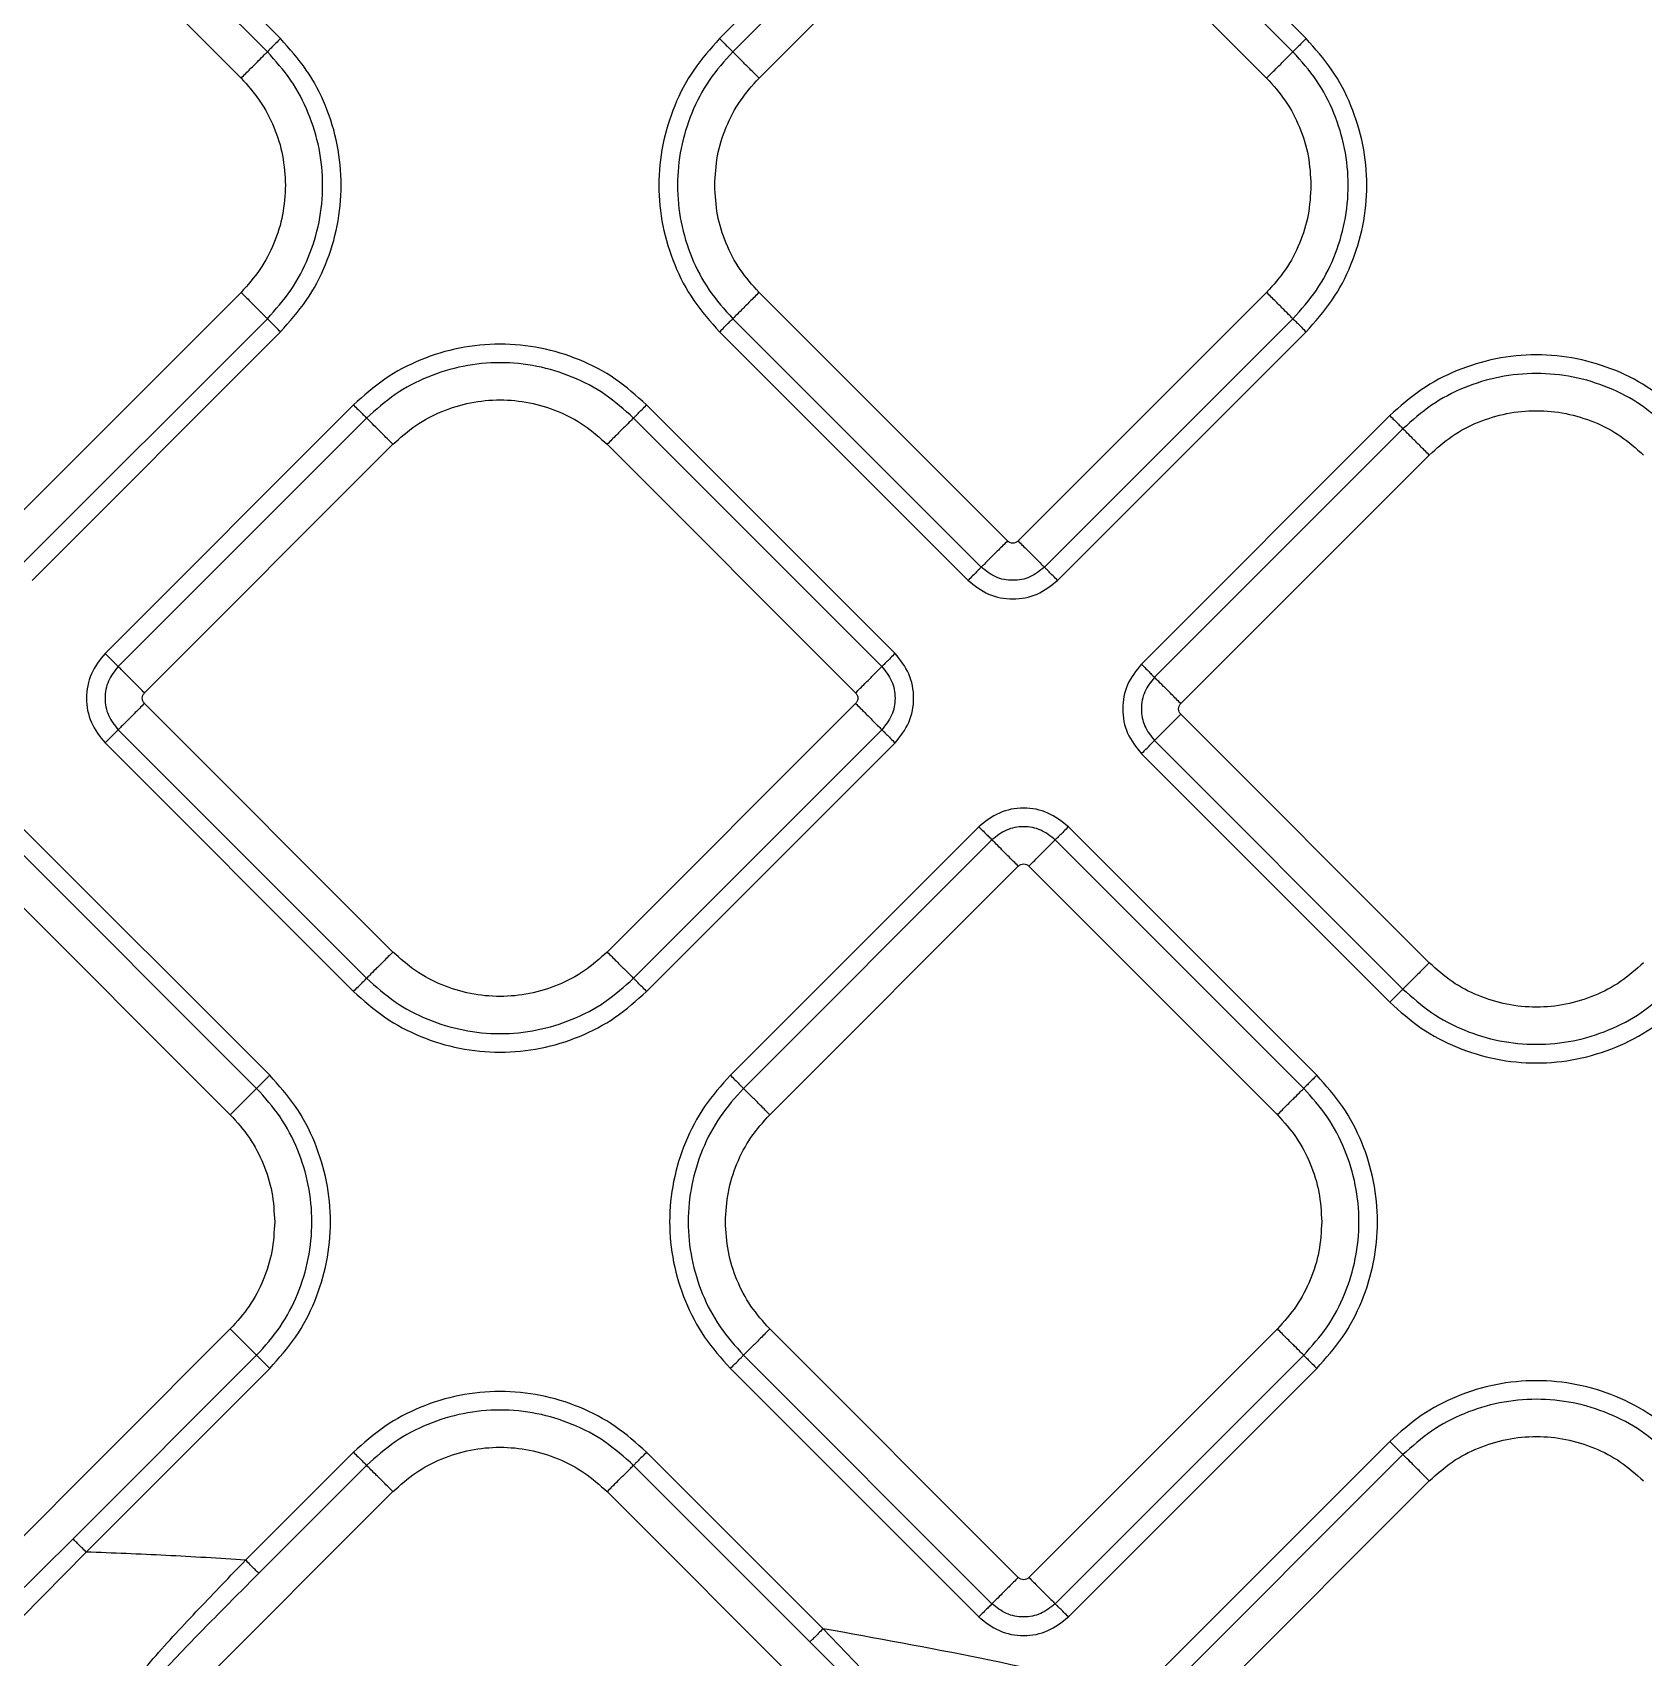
# Model space of a CAD drawing. Extents: x 939 to 1039, y 781 to 934.
# Drawn here: x 992.175 to 996.447, y 838.747 to 843.055 of the extents above; entities that cross this region are included whole.
import ezdxf

# ---------------------------------------------------------------- set-up
doc = ezdxf.new("R2010")
doc.units = 0
doc.header["$MEASUREMENT"] = 0
doc.layers.add('1', color=4, linetype='Continuous')

# ---------------------------------------------------------------- blocks, each defined once
blk = doc.blocks.new('Envoy')
at = {"layer": '1', "color": 3, "linetype": 'Continuous', "lineweight": 25}
for p, q in [((54.179, 43.8641), (53.5202, 44.5229)), ((56.0022, 44.5229), (55.3434, 43.8641)), ((56.8985, 43.8641), (56.2397, 44.5229)), ((54.1441, 43.8293), (53.4853, 44.4881)), ((56.037, 44.4881), (55.3782, 43.8292)), ((56.8636, 43.8292), (56.2048, 44.4881)), ((53.4156, 44.4184), (54.0744, 43.7595)), ((55.4479, 43.7595), (56.1068, 44.4183)), ((56.135, 44.4183), (56.7939, 43.7595)), ((54.0744, 43.1914), (53.4156, 42.5326)), ((56.1068, 42.5325), (55.4479, 43.1914)), ((56.7939, 43.1914), (56.135, 42.5325)), ((53.4853, 42.4628), (54.1441, 43.1217)), ((53.5202, 42.428), (54.179, 43.0868)), ((55.3434, 43.0868), (56.0022, 42.428)), ((55.3782, 43.1216), (56.037, 42.4628)), ((56.2048, 42.4628), (56.8636, 43.1216)), ((56.2397, 42.428), (56.8985, 43.0868)), ((54.3725, 42.8933), (53.7137, 42.2345)), ((55.8086, 42.2345), (55.1498, 42.8933)), ((57.1205, 42.8648), (56.4617, 42.2059)), ((54.4074, 42.8584), (53.7486, 42.1996)), ((55.7738, 42.1996), (55.115, 42.8584)), ((57.1554, 42.8299), (56.4965, 42.1711)), ((53.8183, 42.1298), (54.4771, 42.7887)), ((55.0452, 42.7887), (55.7041, 42.1298)), ((56.5662, 42.1013), (57.2251, 42.7602)), ((54.4771, 41.4427), (53.8183, 42.1016)), ((55.7041, 42.1016), (55.0452, 41.4427)), ((57.2251, 41.4142), (56.5662, 42.0731)), ((53.7486, 42.0318), (54.4074, 41.373)), ((55.115, 41.373), (55.7738, 42.0318)), ((56.4965, 42.0033), (57.1554, 41.3445)), ((53.7137, 41.997), (54.3725, 41.3382)), ((55.1498, 41.3382), (55.8086, 41.997)), ((56.4617, 41.9685), (57.1205, 41.3096)), ((54.1505, 41.1161), (53.4917, 41.7749)), ((56.0307, 41.7749), (55.3719, 41.1161)), ((56.927, 41.1161), (56.2682, 41.7749)), ((54.1156, 41.0812), (53.4568, 41.7401)), ((56.0656, 41.7401), (55.4067, 41.0813)), ((56.8921, 41.0813), (56.2333, 41.7401)), ((53.387, 41.6703), (54.0459, 41.0115)), ((55.4764, 41.0115), (56.1353, 41.6704)), ((56.1636, 41.6704), (56.8224, 41.0115)), ((54.0459, 40.4434), (53.387, 39.7845)), ((56.1353, 39.7846), (55.4764, 40.4434)), ((56.8224, 40.4434), (56.1636, 39.7846)), ((53.6289, 39.887), (54.1156, 40.3736)), ((55.4067, 40.3737), (56.0656, 39.7148)), ((56.2333, 39.7148), (56.8921, 40.3737)), ((53.6638, 39.8521), (54.1505, 40.3388)), ((55.3719, 40.3388), (56.0307, 39.68)), ((56.2682, 39.68), (56.927, 40.3388)), ((54.3725, 40.1168), (54.0865, 39.8308)), ((55.6178, 39.6488), (55.1498, 40.1168)), ((57.1205, 40.1453), (56.4617, 39.4865)), ((57.1554, 40.1104), (56.4966, 39.4516)), ((54.4074, 40.0819), (54.1214, 39.7959)), ((55.5829, 39.6139), (55.1149, 40.0819)), ((56.5663, 39.3818), (57.2251, 40.0407)), ((53.8182, 39.3533), (54.4771, 40.0122)), ((55.0452, 40.0122), (55.704, 39.3533)), ((53.6289, 39.887), (53.4558, 39.7158)), ((53.6638, 39.8521), (53.4901, 39.6758)), ((55.6178, 39.6488), (55.8066, 39.452)), ((55.5829, 39.6139), (55.7731, 39.4223))]:
    blk.add_line(p, q, dxfattribs=at)
for points, knots in [([(54.179, 43.8641), (54.1748, 43.86), (54.1666, 43.8517), (54.1557, 43.8409), (54.1474, 43.8326), (54.1452, 43.8304), (54.1441, 43.8293)], [0, 0, 0, 0, 0.250007, 0.500001, 0.75, 1, 1, 1, 1]), ([(54.179, 43.0868), (54.203, 43.1137), (54.2509, 43.1675), (54.3012, 43.264), (54.3329, 43.3675), (54.3435, 43.4755), (54.3329, 43.5834), (54.3012, 43.687), (54.2509, 43.7835), (54.203, 43.8372), (54.179, 43.8641)], [0, 0, 0, 0, 0.125, 0.25, 0.375, 0.5, 0.625, 0.75, 0.875, 1, 1, 1, 1]), ([(55.3434, 43.8641), (55.3194, 43.8372), (55.2714, 43.7834), (55.2211, 43.6869), (55.1894, 43.5834), (55.1789, 43.4754), (55.1894, 43.3675), (55.2211, 43.2639), (55.2714, 43.1674), (55.3194, 43.1137), (55.3434, 43.0868)], [0, 0, 0, 0, 0.125, 0.25, 0.375, 0.5, 0.625, 0.75, 0.875, 1, 1, 1, 1]), ([(55.3434, 43.8641), (55.3475, 43.8599), (55.3558, 43.8517), (55.3666, 43.8408), (55.3749, 43.8325), (55.3771, 43.8303), (55.3782, 43.8292)], [0, 0, 0, 0, 0.250004, 0.5, 0.750001, 1, 1, 1, 1]), ([(56.8985, 43.8641), (56.8943, 43.8599), (56.8861, 43.8517), (56.8752, 43.8408), (56.8669, 43.8325), (56.8647, 43.8303), (56.8636, 43.8292)], [0, 0, 0, 0, 0.250005, 0.500001, 0.749999, 1, 1, 1, 1]), ([(56.8985, 43.0868), (56.9225, 43.1137), (56.9704, 43.1674), (57.0207, 43.2639), (57.0524, 43.3675), (57.063, 43.4754), (57.0524, 43.5834), (57.0207, 43.6869), (56.9704, 43.7834), (56.9225, 43.8372), (56.8985, 43.8641)], [0, 0, 0, 0, 0.125, 0.25, 0.375, 0.5, 0.625, 0.75, 0.875, 1, 1, 1, 1]), ([(54.0744, 43.7595), (54.0827, 43.7678), (54.0992, 43.7844), (54.1209, 43.806), (54.1375, 43.8226), (54.1419, 43.827), (54.1441, 43.8293)], [0, 0, 0, 0, 0.249999, 0.499997, 0.74999, 1, 1, 1, 1]), ([(54.1441, 43.1217), (54.166, 43.1462), (54.2096, 43.1951), (54.2554, 43.2829), (54.2843, 43.3772), (54.2939, 43.4755), (54.2843, 43.5737), (54.2554, 43.668), (54.2096, 43.7558), (54.166, 43.8048), (54.1441, 43.8293)], [0, 0, 0, 0, 0.125, 0.25, 0.375, 0.5, 0.625, 0.75, 0.875, 1, 1, 1, 1]), ([(55.3782, 43.8292), (55.3564, 43.8048), (55.3127, 43.7558), (55.2669, 43.668), (55.2381, 43.5737), (55.2285, 43.4754), (55.2381, 43.3772), (55.2669, 43.2829), (55.3127, 43.1951), (55.3564, 43.1461), (55.3782, 43.1216)], [0, 0, 0, 0, 0.125, 0.25, 0.375, 0.5, 0.625, 0.75, 0.875, 1, 1, 1, 1]), ([(55.4479, 43.7595), (55.4397, 43.7678), (55.4231, 43.7843), (55.4014, 43.806), (55.3848, 43.8226), (55.3804, 43.827), (55.3782, 43.8292)], [0, 0, 0, 0, 0.250001, 0.499997, 0.74999, 1, 1, 1, 1]), ([(56.7939, 43.7595), (56.8022, 43.7678), (56.8187, 43.7843), (56.8404, 43.806), (56.857, 43.8226), (56.8614, 43.827), (56.8636, 43.8292)], [0, 0, 0, 0, 0.2499986, 0.499996, 0.7499894, 1, 1, 1, 1]), ([(56.8636, 43.1216), (56.8854, 43.1461), (56.9291, 43.1951), (56.9749, 43.2829), (57.0037, 43.3772), (57.0134, 43.4754), (57.0037, 43.5737), (56.9749, 43.668), (56.9291, 43.7558), (56.8854, 43.8048), (56.8636, 43.8292)], [0, 0, 0, 0, 0.125, 0.25, 0.375, 0.5, 0.625, 0.75, 0.875, 1, 1, 1, 1]), ([(54.0744, 43.7595), (54.0919, 43.7399), (54.127, 43.7006), (54.1636, 43.6301), (54.1876, 43.5544), (54.1906, 43.5018), (54.1921, 43.4755)], [0, 0, 0, 0, 0.25, 0.5, 0.75, 1, 1, 1, 1]), ([(55.3303, 43.4754), (55.3318, 43.5017), (55.3347, 43.5543), (55.3588, 43.63), (55.3953, 43.7006), (55.4304, 43.7399), (55.4479, 43.7595)], [0, 0, 0, 0, 0.25, 0.5, 0.75, 1, 1, 1, 1]), ([(56.7939, 43.7595), (56.8114, 43.7399), (56.8465, 43.7006), (56.883, 43.63), (56.9071, 43.5543), (56.9101, 43.5017), (56.9115, 43.4754)], [0, 0, 0, 0, 0.249999, 0.499999, 0.75, 1, 1, 1, 1]), ([(54.1921, 43.4755), (54.1906, 43.4492), (54.1876, 43.3966), (54.1636, 43.3209), (54.127, 43.2503), (54.0919, 43.2111), (54.0744, 43.1914)], [0, 0, 0, 0, 0.25, 0.5, 0.75, 1, 1, 1, 1]), ([(55.4479, 43.1914), (55.4304, 43.211), (55.3953, 43.2503), (55.3588, 43.3208), (55.3347, 43.3965), (55.3318, 43.4491), (55.3303, 43.4754)], [0, 0, 0, 0, 0.250001, 0.5, 0.75, 1, 1, 1, 1]), ([(56.9115, 43.4754), (56.9101, 43.4491), (56.9071, 43.3965), (56.883, 43.3208), (56.8465, 43.2503), (56.8114, 43.211), (56.7939, 43.1914)], [0, 0, 0, 0, 0.25, 0.5, 0.75, 1, 1, 1, 1]), ([(54.0744, 43.1914), (54.0827, 43.1831), (54.0992, 43.1666), (54.1209, 43.1449), (54.1375, 43.1283), (54.1419, 43.1239), (54.1441, 43.1217)], [0, 0, 0, 0, 0.249999, 0.499997, 0.74999, 1, 1, 1, 1]), ([(55.4479, 43.1914), (55.4397, 43.1831), (55.4231, 43.1665), (55.4014, 43.1449), (55.3848, 43.1283), (55.3804, 43.1239), (55.3782, 43.1216)], [0, 0, 0, 0, 0.25, 0.499998, 0.74999, 1, 1, 1, 1]), ([(56.8636, 43.1216), (56.8614, 43.1239), (56.857, 43.1283), (56.8404, 43.1449), (56.8187, 43.1665), (56.8022, 43.1831), (56.7939, 43.1914)], [0, 0, 0, 0, 0.2500107, 0.5000038, 0.750002, 1, 1, 1, 1]), ([(54.179, 43.0868), (54.1748, 43.091), (54.1666, 43.0992), (54.1557, 43.1101), (54.1474, 43.1184), (54.1452, 43.1206), (54.1441, 43.1217)], [0, 0, 0, 0, 0.250005, 0.5, 0.749999, 1, 1, 1, 1]), ([(55.3434, 43.0868), (55.3475, 43.0909), (55.3558, 43.0992), (55.3666, 43.11), (55.3749, 43.1183), (55.3771, 43.1205), (55.3782, 43.1216)], [0, 0, 0, 0, 0.250003, 0.499999, 0.75, 1, 1, 1, 1]), ([(56.8636, 43.1216), (56.8647, 43.1205), (56.8669, 43.1183), (56.8752, 43.11), (56.8861, 43.0992), (56.8943, 43.0909), (56.8985, 43.0868)], [0, 0, 0, 0, 0.250002, 0.5, 0.749997, 1, 1, 1, 1]), ([(55.1498, 42.8933), (55.1229, 42.9173), (55.0692, 42.9652), (54.9727, 43.0155), (54.8691, 43.0472), (54.7612, 43.0578), (54.6532, 43.0472), (54.5497, 43.0155), (54.4532, 42.9652), (54.3994, 42.9173), (54.3725, 42.8933)], [0, 0, 0, 0, 0.125, 0.25, 0.375, 0.5, 0.625, 0.75, 0.875, 1, 1, 1, 1]), ([(55.115, 42.8584), (55.0905, 42.8802), (55.0416, 42.9239), (54.9537, 42.9697), (54.8595, 42.9985), (54.7612, 43.0081), (54.6629, 42.9985), (54.5686, 42.9697), (54.4808, 42.9239), (54.4319, 42.8802), (54.4074, 42.8584)], [0, 0, 0, 0, 0.125, 0.25, 0.375, 0.5, 0.625, 0.75, 0.875, 1, 1, 1, 1]), ([(57.8978, 42.8648), (57.8709, 42.8887), (57.8171, 42.9367), (57.7207, 42.987), (57.6171, 43.0187), (57.5091, 43.0293), (57.4012, 43.0187), (57.2976, 42.987), (57.2011, 42.9367), (57.1474, 42.8887), (57.1205, 42.8648)], [0, 0, 0, 0, 0.125, 0.25, 0.375, 0.5, 0.625, 0.75, 0.875, 1, 1, 1, 1]), ([(57.8629, 42.8299), (57.8385, 42.8517), (57.7895, 42.8954), (57.7017, 42.9412), (57.6074, 42.97), (57.5091, 42.9796), (57.4109, 42.97), (57.3166, 42.9412), (57.2288, 42.8954), (57.1798, 42.8517), (57.1554, 42.8299)], [0, 0, 0, 0, 0.125, 0.249999, 0.375, 0.5, 0.624999, 0.75, 0.875, 1, 1, 1, 1]), ([(54.3725, 42.8933), (54.3767, 42.8891), (54.3849, 42.8808), (54.3958, 42.87), (54.4041, 42.8617), (54.4063, 42.8595), (54.4074, 42.8584)], [0, 0, 0, 0, 0.250007, 0.500002, 0.750001, 1, 1, 1, 1]), ([(54.4771, 42.7887), (54.4968, 42.8062), (54.5361, 42.8413), (54.6066, 42.878), (54.6823, 42.9012), (54.7612, 42.9089), (54.8401, 42.9012), (54.9158, 42.878), (54.9863, 42.8413), (55.0256, 42.8062), (55.0452, 42.7887)], [0, 0, 0, 0, 0.125, 0.25, 0.375, 0.5, 0.625, 0.75, 0.875, 1, 1, 1, 1]), ([(55.115, 42.8584), (55.1161, 42.8595), (55.1183, 42.8617), (55.1266, 42.87), (55.1374, 42.8808), (55.1457, 42.8891), (55.1498, 42.8933)], [0, 0, 0, 0, 0.25, 0.5, 0.74999, 1, 1, 1, 1]), ([(57.1205, 42.8648), (57.1246, 42.8606), (57.1329, 42.8523), (57.1437, 42.8415), (57.152, 42.8332), (57.1543, 42.831), (57.1554, 42.8299)], [0, 0, 0, 0, 0.250003, 0.499999, 0.750002, 1, 1, 1, 1]), ([(57.2251, 42.7602), (57.2447, 42.7777), (57.284, 42.8128), (57.3546, 42.8495), (57.4302, 42.8727), (57.5091, 42.8804), (57.5881, 42.8727), (57.6637, 42.8495), (57.7343, 42.8128), (57.7736, 42.7777), (57.7932, 42.7602)], [0, 0, 0, 0, 0.125, 0.25, 0.375, 0.5, 0.625, 0.75, 0.875, 1, 1, 1, 1]), ([(54.4771, 42.7887), (54.4688, 42.797), (54.4523, 42.8135), (54.4306, 42.8352), (54.414, 42.8518), (54.4096, 42.8562), (54.4074, 42.8584)], [0, 0, 0, 0, 0.249999, 0.499997, 0.74999, 1, 1, 1, 1]), ([(55.115, 42.8584), (55.1128, 42.8562), (55.1083, 42.8518), (55.0917, 42.8352), (55.0701, 42.8135), (55.0535, 42.797), (55.0452, 42.7887)], [0, 0, 0, 0, 0.250009, 0.500005, 0.75, 1, 1, 1, 1]), ([(57.2251, 42.7602), (57.2168, 42.7684), (57.2003, 42.785), (57.1786, 42.8067), (57.162, 42.8233), (57.1576, 42.8277), (57.1554, 42.8299)], [0, 0, 0, 0, 0.2500003, 0.4999966, 0.7499899, 1, 1, 1, 1]), ([(56.1068, 42.5325), (56.0985, 42.5243), (56.0819, 42.5077), (56.0603, 42.486), (56.0437, 42.4695), (56.0393, 42.465), (56.037, 42.4628)], [0, 0, 0, 0, 0.25, 0.499998, 0.749991, 1, 1, 1, 1]), ([(56.135, 42.5325), (56.133, 42.5309), (56.1288, 42.5276), (56.1209, 42.5262), (56.113, 42.5276), (56.1088, 42.5309), (56.1068, 42.5325)], [0, 0, 0, 0, 0.250236, 0.500008, 0.74978, 1, 1, 1, 1]), ([(56.135, 42.5325), (56.1433, 42.5243), (56.1599, 42.5077), (56.1815, 42.486), (56.1981, 42.4695), (56.2026, 42.465), (56.2048, 42.4628)], [0, 0, 0, 0, 0.249998, 0.4999962, 0.7499893, 1, 1, 1, 1]), ([(56.037, 42.4628), (56.0359, 42.4617), (56.0337, 42.4595), (56.0254, 42.4512), (56.0146, 42.4404), (56.0063, 42.4321), (56.0022, 42.428)], [0, 0, 0, 0, 0.25, 0.499998, 0.749996, 1, 1, 1, 1]), ([(56.2048, 42.4628), (56.1925, 42.4531), (56.168, 42.4338), (56.1209, 42.4252), (56.0739, 42.4338), (56.0493, 42.4531), (56.037, 42.4628)], [0, 0, 0, 0, 0.249863, 0.499986, 0.750125, 1, 1, 1, 1]), ([(56.2397, 42.428), (56.2355, 42.4321), (56.2272, 42.4404), (56.2164, 42.4512), (56.2081, 42.4595), (56.2059, 42.4617), (56.2048, 42.4628)], [0, 0, 0, 0, 0.250005, 0.500003, 0.750001, 1, 1, 1, 1]), ([(56.0022, 42.428), (56.0195, 42.4142), (56.0543, 42.3868), (56.1209, 42.3748), (56.1876, 42.3868), (56.2223, 42.4142), (56.2397, 42.428)], [0, 0, 0, 0, 0.250071, 0.500018, 0.749933, 1, 1, 1, 1]), ([(53.7137, 42.2345), (53.7, 42.2171), (53.6726, 42.1824), (53.6605, 42.1157), (53.6725, 42.0491), (53.7, 42.0143), (53.7137, 41.997)], [0, 0, 0, 0, 0.250068, 0.499984, 0.74993, 1, 1, 1, 1]), ([(53.7137, 42.2345), (53.7179, 42.2303), (53.7261, 42.222), (53.7369, 42.2112), (53.7452, 42.2029), (53.7475, 42.2007), (53.7486, 42.1996)], [0, 0, 0, 0, 0.250008, 0.5, 0.75, 1, 1, 1, 1]), ([(55.8086, 42.2345), (55.8045, 42.2303), (55.7962, 42.222), (55.7854, 42.2112), (55.7771, 42.2029), (55.7749, 42.2007), (55.7738, 42.1996)], [0, 0, 0, 0, 0.250002, 0.5, 0.75, 1, 1, 1, 1]), ([(55.8086, 41.997), (55.8224, 42.0143), (55.8498, 42.0491), (55.8619, 42.1157), (55.8498, 42.1824), (55.8224, 42.2171), (55.8086, 42.2345)], [0, 0, 0, 0, 0.250071, 0.5000166, 0.7499325, 1, 1, 1, 1]), ([(53.7486, 42.1996), (53.7389, 42.1873), (53.7195, 42.1628), (53.711, 42.1157), (53.7195, 42.0687), (53.7389, 42.0441), (53.7486, 42.0318)], [0, 0, 0, 0, 0.24986, 0.499985, 0.750124, 1, 1, 1, 1]), ([(53.8183, 42.1298), (53.81, 42.1381), (53.7934, 42.1547), (53.7718, 42.1763), (53.7552, 42.1929), (53.7508, 42.1974), (53.7486, 42.1996)], [0, 0, 0, 0, 0.2500004, 0.4999968, 0.7499903, 1, 1, 1, 1]), ([(55.7041, 42.1298), (55.7124, 42.1381), (55.7289, 42.1547), (55.7506, 42.1763), (55.7672, 42.1929), (55.7716, 42.1974), (55.7738, 42.1996)], [0, 0, 0, 0, 0.25, 0.499998, 0.749991, 1, 1, 1, 1]), ([(55.7738, 42.1996), (55.7835, 42.1873), (55.8028, 42.1628), (55.8114, 42.1157), (55.8028, 42.0687), (55.7835, 42.0441), (55.7738, 42.0318)], [0, 0, 0, 0, 0.249861, 0.499985, 0.750123, 1, 1, 1, 1]), ([(56.4617, 42.2059), (56.448, 42.1886), (56.4205, 42.1538), (56.4085, 42.0872), (56.4205, 42.0206), (56.448, 41.9858), (56.4617, 41.9685)], [0, 0, 0, 0, 0.250067, 0.499983, 0.74993, 1, 1, 1, 1]), ([(56.4617, 42.2059), (56.4658, 42.2018), (56.4741, 42.1935), (56.4849, 42.1827), (56.4932, 42.1744), (56.4954, 42.1722), (56.4965, 42.1711)], [0, 0, 0, 0, 0.2500081, 0.5000011, 0.7499999, 1, 1, 1, 1]), ([(56.4965, 42.1711), (56.4869, 42.1588), (56.4675, 42.1343), (56.4589, 42.0872), (56.4675, 42.0401), (56.4869, 42.0156), (56.4965, 42.0033)], [0, 0, 0, 0, 0.249861, 0.499986, 0.750123, 1, 1, 1, 1]), ([(56.5662, 42.1013), (56.558, 42.1096), (56.5414, 42.1262), (56.5198, 42.1478), (56.5032, 42.1644), (56.4987, 42.1688), (56.4965, 42.1711)], [0, 0, 0, 0, 0.249998, 0.499995, 0.749989, 1, 1, 1, 1]), ([(53.8183, 42.1016), (53.81, 42.0933), (53.7934, 42.0767), (53.7718, 42.0551), (53.7552, 42.0385), (53.7508, 42.0341), (53.7486, 42.0318)], [0, 0, 0, 0, 0.2500004, 0.4999968, 0.7499903, 1, 1, 1, 1]), ([(53.8183, 42.1016), (53.8166, 42.1036), (53.8134, 42.1078), (53.8119, 42.1157), (53.8134, 42.1236), (53.8166, 42.1278), (53.8183, 42.1298)], [0, 0, 0, 0, 0.250228, 0.5, 0.749772, 1, 1, 1, 1]), ([(55.7041, 42.1298), (55.7057, 42.1278), (55.709, 42.1236), (55.7104, 42.1157), (55.709, 42.1078), (55.7057, 42.1036), (55.7041, 42.1016)], [0, 0, 0, 0, 0.250231, 0.5, 0.749769, 1, 1, 1, 1]), ([(55.7041, 42.1016), (55.7124, 42.0933), (55.7289, 42.0767), (55.7506, 42.0551), (55.7672, 42.0385), (55.7716, 42.0341), (55.7738, 42.0318)], [0, 0, 0, 0, 0.25, 0.499998, 0.749991, 1, 1, 1, 1]), ([(56.5662, 42.0731), (56.5646, 42.0751), (56.5614, 42.0793), (56.5599, 42.0872), (56.5614, 42.0951), (56.5646, 42.0993), (56.5662, 42.1013)], [0, 0, 0, 0, 0.2502316, 0.4999954, 0.7497684, 1, 1, 1, 1]), ([(56.5662, 42.0731), (56.558, 42.0648), (56.5414, 42.0482), (56.5198, 42.0266), (56.5032, 42.01), (56.4987, 42.0055), (56.4965, 42.0033)], [0, 0, 0, 0, 0.249998, 0.499995, 0.749989, 1, 1, 1, 1]), ([(53.7137, 41.997), (53.7179, 42.0011), (53.7261, 42.0094), (53.7369, 42.0202), (53.7452, 42.0285), (53.7475, 42.0307), (53.7486, 42.0318)], [0, 0, 0, 0, 0.250005, 0.500001, 0.75, 1, 1, 1, 1]), ([(55.7738, 42.0318), (55.7749, 42.0307), (55.7771, 42.0285), (55.7854, 42.0202), (55.7962, 42.0094), (55.8045, 42.0011), (55.8086, 41.997)], [0, 0, 0, 0, 0.2500004, 0.4999995, 0.7500004, 1, 1, 1, 1]), ([(56.4617, 41.9685), (56.4658, 41.9726), (56.4741, 41.9809), (56.4849, 41.9917), (56.4932, 42), (56.4954, 42.0022), (56.4965, 42.0033)], [0, 0, 0, 0, 0.2500081, 0.5000011, 0.7499999, 1, 1, 1, 1]), ([(56.2682, 41.7749), (56.2508, 41.7887), (56.2161, 41.8161), (56.1494, 41.8281), (56.0828, 41.8161), (56.048, 41.7887), (56.0307, 41.7749)], [0, 0, 0, 0, 0.250066, 0.499983, 0.749931, 1, 1, 1, 1]), ([(56.0307, 41.7749), (56.0348, 41.7708), (56.0431, 41.7625), (56.0539, 41.7517), (56.0622, 41.7434), (56.0644, 41.7412), (56.0656, 41.7401)], [0, 0, 0, 0, 0.250009, 0.499999, 0.749998, 1, 1, 1, 1]), ([(56.2333, 41.7401), (56.221, 41.7498), (56.1965, 41.7691), (56.1494, 41.7777), (56.1024, 41.7691), (56.0778, 41.7498), (56.0656, 41.7401)], [0, 0, 0, 0, 0.24986, 0.499987, 0.750123, 1, 1, 1, 1]), ([(56.2682, 41.7749), (56.264, 41.7708), (56.2557, 41.7625), (56.2449, 41.7517), (56.2366, 41.7434), (56.2344, 41.7412), (56.2333, 41.7401)], [0, 0, 0, 0, 0.250009, 0.499999, 0.749998, 1, 1, 1, 1]), ([(56.1353, 41.6704), (56.127, 41.6786), (56.1104, 41.6952), (56.0888, 41.7169), (56.0722, 41.7335), (56.0678, 41.7379), (56.0656, 41.7401)], [0, 0, 0, 0, 0.250001, 0.499995, 0.749991, 1, 1, 1, 1]), ([(56.1636, 41.6704), (56.1718, 41.6786), (56.1884, 41.6952), (56.21, 41.7169), (56.2266, 41.7335), (56.2311, 41.7379), (56.2333, 41.7401)], [0, 0, 0, 0, 0.250001, 0.499995, 0.749991, 1, 1, 1, 1]), ([(56.1353, 41.6704), (56.1374, 41.672), (56.1415, 41.6753), (56.1494, 41.6767), (56.1573, 41.6753), (56.1615, 41.672), (56.1636, 41.6704)], [0, 0, 0, 0, 0.2502339, 0.4999908, 0.7497661, 1, 1, 1, 1]), ([(54.4771, 41.4427), (54.4688, 41.4345), (54.4523, 41.4179), (54.4306, 41.3962), (54.414, 41.3796), (54.4096, 41.3752), (54.4074, 41.373)], [0, 0, 0, 0, 0.249999, 0.499997, 0.74999, 1, 1, 1, 1]), ([(55.0452, 41.4427), (55.0256, 41.4252), (54.9863, 41.3901), (54.9158, 41.3534), (54.8401, 41.3302), (54.7612, 41.3225), (54.6823, 41.3302), (54.6066, 41.3534), (54.5361, 41.3901), (54.4968, 41.4252), (54.4771, 41.4427)], [0, 0, 0, 0, 0.125, 0.25, 0.375, 0.5, 0.625, 0.75, 0.875, 1, 1, 1, 1]), ([(55.0452, 41.4427), (55.0535, 41.4345), (55.0701, 41.4179), (55.0917, 41.3962), (55.1083, 41.3796), (55.1128, 41.3752), (55.115, 41.373)], [0, 0, 0, 0, 0.250001, 0.499996, 0.749991, 1, 1, 1, 1]), ([(57.2251, 41.4142), (57.2168, 41.4059), (57.2003, 41.3894), (57.1786, 41.3677), (57.162, 41.3511), (57.1576, 41.3467), (57.1554, 41.3445)], [0, 0, 0, 0, 0.25, 0.499998, 0.74999, 1, 1, 1, 1]), ([(57.7932, 41.4142), (57.7736, 41.3967), (57.7343, 41.3616), (57.6637, 41.3249), (57.5881, 41.3017), (57.5091, 41.294), (57.4302, 41.3017), (57.3546, 41.3249), (57.284, 41.3616), (57.2447, 41.3967), (57.2251, 41.4142)], [0, 0, 0, 0, 0.125, 0.25, 0.375, 0.5, 0.625, 0.75, 0.875, 1, 1, 1, 1]), ([(54.3725, 41.3382), (54.3767, 41.3423), (54.3849, 41.3506), (54.3958, 41.3614), (54.4041, 41.3697), (54.4063, 41.3719), (54.4074, 41.373)], [0, 0, 0, 0, 0.250005, 0.5, 0.749999, 1, 1, 1, 1]), ([(54.4074, 41.373), (54.4319, 41.3512), (54.4808, 41.3075), (54.5686, 41.2617), (54.6629, 41.2329), (54.7612, 41.2233), (54.8595, 41.2329), (54.9537, 41.2617), (55.0416, 41.3075), (55.0905, 41.3512), (55.115, 41.373)], [0, 0, 0, 0, 0.1249999, 0.25, 0.3750001, 0.4999998, 0.6249999, 0.75, 0.8750004, 1, 1, 1, 1]), ([(55.1498, 41.3382), (55.1457, 41.3423), (55.1374, 41.3506), (55.1266, 41.3614), (55.1183, 41.3697), (55.1161, 41.3719), (55.115, 41.373)], [0, 0, 0, 0, 0.250008, 0.499998, 0.749999, 1, 1, 1, 1]), ([(54.3725, 41.3382), (54.3994, 41.3142), (54.4532, 41.2662), (54.5497, 41.2159), (54.6532, 41.1842), (54.7612, 41.1736), (54.8691, 41.1842), (54.9727, 41.2159), (55.0692, 41.2662), (55.1229, 41.3142), (55.1498, 41.3382)], [0, 0, 0, 0, 0.125, 0.25, 0.375, 0.5, 0.625, 0.75, 0.875, 1, 1, 1, 1]), ([(57.1205, 41.3096), (57.1246, 41.3138), (57.1329, 41.3221), (57.1437, 41.3329), (57.152, 41.3412), (57.1543, 41.3434), (57.1554, 41.3445)], [0, 0, 0, 0, 0.250003, 0.499999, 0.75, 1, 1, 1, 1]), ([(57.1554, 41.3445), (57.1798, 41.3227), (57.2288, 41.279), (57.3166, 41.2332), (57.4109, 41.2044), (57.5091, 41.1948), (57.6074, 41.2044), (57.7017, 41.2332), (57.7895, 41.279), (57.8385, 41.3227), (57.8629, 41.3445)], [0, 0, 0, 0, 0.125, 0.25, 0.375001, 0.5, 0.625, 0.750001, 0.875, 1, 1, 1, 1]), ([(57.1205, 41.3096), (57.1474, 41.2856), (57.2011, 41.2377), (57.2976, 41.1874), (57.4012, 41.1557), (57.5091, 41.1451), (57.6171, 41.1557), (57.7207, 41.1874), (57.8171, 41.2377), (57.8709, 41.2856), (57.8978, 41.3096)], [0, 0, 0, 0, 0.125, 0.25, 0.375, 0.5, 0.625, 0.75, 0.875, 1, 1, 1, 1]), ([(54.1505, 41.1161), (54.1463, 41.1119), (54.1381, 41.1037), (54.1272, 41.0928), (54.1189, 41.0845), (54.1167, 41.0823), (54.1156, 41.0812)], [0, 0, 0, 0, 0.250008, 0.500001, 0.750001, 1, 1, 1, 1]), ([(54.1505, 40.3388), (54.1745, 40.3657), (54.2224, 40.4194), (54.2727, 40.5159), (54.3044, 40.6195), (54.315, 40.7274), (54.3044, 40.8354), (54.2727, 40.9389), (54.2224, 41.0354), (54.1745, 41.0892), (54.1505, 41.1161)], [0, 0, 0, 0, 0.125, 0.25, 0.375, 0.5, 0.625, 0.75, 0.875, 1, 1, 1, 1]), ([(55.3719, 41.1161), (55.3479, 41.0892), (55.2999, 41.0355), (55.2496, 40.939), (55.2179, 40.8354), (55.2074, 40.7275), (55.2179, 40.6195), (55.2496, 40.516), (55.2999, 40.4195), (55.3479, 40.3657), (55.3719, 40.3388)], [0, 0, 0, 0, 0.125, 0.25, 0.375, 0.5, 0.625, 0.75, 0.875, 1, 1, 1, 1]), ([(55.3719, 41.1161), (55.376, 41.112), (55.3843, 41.1037), (55.3951, 41.0929), (55.4034, 41.0846), (55.4056, 41.0824), (55.4067, 41.0813)], [0, 0, 0, 0, 0.2500048, 0.4999999, 0.7500003, 1, 1, 1, 1]), ([(56.927, 41.1161), (56.9228, 41.112), (56.9146, 41.1037), (56.9037, 41.0929), (56.8954, 41.0846), (56.8932, 41.0824), (56.8921, 41.0813)], [0, 0, 0, 0, 0.25001, 0.5, 0.75, 1, 1, 1, 1]), ([(56.927, 40.3388), (56.951, 40.3657), (56.9989, 40.4195), (57.0492, 40.516), (57.0809, 40.6195), (57.0915, 40.7275), (57.0809, 40.8354), (57.0492, 40.939), (56.9989, 41.0355), (56.951, 41.0892), (56.927, 41.1161)], [0, 0, 0, 0, 0.125, 0.25, 0.375, 0.5, 0.625, 0.75, 0.875, 1, 1, 1, 1]), ([(54.0459, 41.0115), (54.0542, 41.0198), (54.0707, 41.0363), (54.0924, 41.058), (54.109, 41.0746), (54.1134, 41.079), (54.1156, 41.0812)], [0, 0, 0, 0, 0.25, 0.499996, 0.74999, 1, 1, 1, 1]), ([(54.1156, 40.3736), (54.1374, 40.3981), (54.1811, 40.4471), (54.2269, 40.5349), (54.2557, 40.6292), (54.2654, 40.7274), (54.2557, 40.8257), (54.2269, 40.92), (54.1811, 41.0078), (54.1374, 41.0568), (54.1156, 41.0812)], [0, 0, 0, 0, 0.125, 0.25, 0.375, 0.5, 0.625, 0.75, 0.875, 1, 1, 1, 1]), ([(55.4067, 41.0813), (55.3849, 41.0568), (55.3412, 41.0078), (55.2954, 40.92), (55.2666, 40.8257), (55.257, 40.7275), (55.2666, 40.6292), (55.2954, 40.5349), (55.3412, 40.4471), (55.3849, 40.3982), (55.4067, 40.3737)], [0, 0, 0, 0, 0.125, 0.25, 0.375, 0.5, 0.625, 0.75, 0.875, 1, 1, 1, 1]), ([(55.4764, 41.0115), (55.4682, 41.0198), (55.4516, 41.0364), (55.43, 41.058), (55.4134, 41.0746), (55.4089, 41.079), (55.4067, 41.0813)], [0, 0, 0, 0, 0.25, 0.499998, 0.749991, 1, 1, 1, 1]), ([(56.8224, 41.0115), (56.8307, 41.0198), (56.8472, 41.0364), (56.8689, 41.058), (56.8855, 41.0746), (56.8899, 41.079), (56.8921, 41.0813)], [0, 0, 0, 0, 0.25, 0.499995, 0.749991, 1, 1, 1, 1]), ([(56.8921, 40.3737), (56.914, 40.3982), (56.9576, 40.4471), (57.0034, 40.5349), (57.0323, 40.6292), (57.0419, 40.7275), (57.0323, 40.8257), (57.0034, 40.92), (56.9576, 41.0078), (56.914, 41.0568), (56.8921, 41.0813)], [0, 0, 0, 0, 0.125, 0.25, 0.375, 0.5, 0.625, 0.75, 0.875, 1, 1, 1, 1]), ([(54.0459, 41.0115), (54.0634, 40.9919), (54.0985, 40.9526), (54.135, 40.882), (54.1591, 40.8063), (54.1621, 40.7537), (54.1635, 40.7274)], [0, 0, 0, 0, 0.25, 0.500001, 0.75, 1, 1, 1, 1]), ([(55.3588, 40.7275), (55.3603, 40.7538), (55.3632, 40.8064), (55.3873, 40.8821), (55.4238, 40.9526), (55.4589, 40.9919), (55.4764, 41.0115)], [0, 0, 0, 0, 0.25, 0.5, 0.749999, 1, 1, 1, 1]), ([(56.8224, 41.0115), (56.8399, 40.9919), (56.875, 40.9526), (56.9116, 40.8821), (56.9356, 40.8064), (56.9386, 40.7538), (56.9401, 40.7275)], [0, 0, 0, 0, 0.250001, 0.5, 0.75, 1, 1, 1, 1]), ([(54.1635, 40.7274), (54.1621, 40.7011), (54.1591, 40.6485), (54.135, 40.5728), (54.0985, 40.5023), (54.0634, 40.463), (54.0459, 40.4434)], [0, 0, 0, 0, 0.25, 0.4999996, 0.7500002, 1, 1, 1, 1]), ([(55.4764, 40.4434), (55.4589, 40.4631), (55.4238, 40.5023), (55.3873, 40.5729), (55.3632, 40.6486), (55.3603, 40.7012), (55.3588, 40.7275)], [0, 0, 0, 0, 0.250001, 0.500001, 0.75, 1, 1, 1, 1]), ([(56.9401, 40.7275), (56.9386, 40.7012), (56.9356, 40.6486), (56.9116, 40.5729), (56.875, 40.5023), (56.8399, 40.4631), (56.8224, 40.4434)], [0, 0, 0, 0, 0.25, 0.499999, 0.749999, 1, 1, 1, 1]), ([(54.0459, 40.4434), (54.0542, 40.4351), (54.0707, 40.4185), (54.0924, 40.3969), (54.109, 40.3803), (54.1134, 40.3759), (54.1156, 40.3736)], [0, 0, 0, 0, 0.250001, 0.499997, 0.74999, 1, 1, 1, 1]), ([(55.4764, 40.4434), (55.4682, 40.4351), (55.4516, 40.4186), (55.43, 40.3969), (55.4134, 40.3803), (55.4089, 40.3759), (55.4067, 40.3737)], [0, 0, 0, 0, 0.249999, 0.499997, 0.74999, 1, 1, 1, 1]), ([(56.8921, 40.3737), (56.8899, 40.3759), (56.8855, 40.3803), (56.8689, 40.3969), (56.8472, 40.4186), (56.8307, 40.4351), (56.8224, 40.4434)], [0, 0, 0, 0, 0.2500101, 0.500005, 0.7500006, 1, 1, 1, 1]), ([(54.1505, 40.3388), (54.1463, 40.3429), (54.1381, 40.3512), (54.1272, 40.362), (54.1189, 40.3703), (54.1167, 40.3725), (54.1156, 40.3736)], [0, 0, 0, 0, 0.250005, 0.500001, 0.750002, 1, 1, 1, 1]), ([(55.3719, 40.3388), (55.376, 40.343), (55.3843, 40.3512), (55.3951, 40.3621), (55.4034, 40.3704), (55.4056, 40.3726), (55.4067, 40.3737)], [0, 0, 0, 0, 0.250002, 0.499998, 0.750001, 1, 1, 1, 1]), ([(56.8921, 40.3737), (56.8932, 40.3726), (56.8954, 40.3704), (56.9037, 40.3621), (56.9146, 40.3512), (56.9228, 40.343), (56.927, 40.3388)], [0, 0, 0, 0, 0.249999, 0.500002, 0.749992, 1, 1, 1, 1]), ([(57.8978, 40.1453), (57.8709, 40.1693), (57.8172, 40.2172), (57.7207, 40.2675), (57.6171, 40.2992), (57.5092, 40.3098), (57.4012, 40.2992), (57.2977, 40.2675), (57.2012, 40.2172), (57.1474, 40.1693), (57.1205, 40.1453)], [0, 0, 0, 0, 0.125, 0.25, 0.375, 0.5, 0.625, 0.75, 0.875, 1, 1, 1, 1]), ([(55.1498, 40.1168), (55.1229, 40.1407), (55.0691, 40.1887), (54.9727, 40.239), (54.8691, 40.2707), (54.7611, 40.2813), (54.6532, 40.2707), (54.5496, 40.239), (54.4531, 40.1887), (54.3994, 40.1407), (54.3725, 40.1168)], [0, 0, 0, 0, 0.125, 0.25, 0.375, 0.5, 0.625, 0.75, 0.875, 1, 1, 1, 1]), ([(57.863, 40.1104), (57.8385, 40.1322), (57.7896, 40.1759), (57.7017, 40.2217), (57.6075, 40.2505), (57.5092, 40.2602), (57.4109, 40.2505), (57.3166, 40.2217), (57.2288, 40.1759), (57.1799, 40.1322), (57.1554, 40.1104)], [0, 0, 0, 0, 0.125, 0.25, 0.375, 0.5, 0.625, 0.75, 0.875, 1, 1, 1, 1]), ([(55.1149, 40.0819), (55.0905, 40.1037), (55.0415, 40.1474), (54.9537, 40.1932), (54.8594, 40.222), (54.7611, 40.2316), (54.6629, 40.222), (54.5686, 40.1932), (54.4808, 40.1474), (54.4318, 40.1037), (54.4074, 40.0819)], [0, 0, 0, 0, 0.125, 0.25, 0.375, 0.5, 0.625, 0.75, 0.875, 1, 1, 1, 1]), ([(57.2251, 40.0407), (57.2448, 40.0582), (57.2841, 40.0933), (57.3546, 40.13), (57.4303, 40.1532), (57.5092, 40.1609), (57.5881, 40.1532), (57.6638, 40.13), (57.7343, 40.0933), (57.7736, 40.0582), (57.7932, 40.0407)], [0, 0, 0, 0, 0.125001, 0.250001, 0.375, 0.5, 0.625, 0.75, 0.875, 1, 1, 1, 1]), ([(54.3725, 40.1168), (54.3766, 40.1126), (54.3849, 40.1043), (54.3957, 40.0935), (54.404, 40.0852), (54.4063, 40.083), (54.4074, 40.0819)], [0, 0, 0, 0, 0.250008, 0.500003, 0.749999, 1, 1, 1, 1]), ([(54.4771, 40.0122), (54.4967, 40.0297), (54.536, 40.0648), (54.6066, 40.1015), (54.6822, 40.1247), (54.7611, 40.1324), (54.8401, 40.1247), (54.9157, 40.1015), (54.9863, 40.0648), (55.0256, 40.0297), (55.0452, 40.0122)], [0, 0, 0, 0, 0.125, 0.25, 0.375, 0.5, 0.625, 0.75, 0.875, 1, 1, 1, 1]), ([(55.1498, 40.1168), (55.1457, 40.1126), (55.1374, 40.1043), (55.1266, 40.0935), (55.1183, 40.0852), (55.116, 40.083), (55.1149, 40.0819)], [0, 0, 0, 0, 0.2500072, 0.5000018, 0.7499998, 1, 1, 1, 1]), ([(57.1205, 40.1453), (57.1247, 40.1411), (57.1329, 40.1328), (57.1438, 40.122), (57.1521, 40.1137), (57.1543, 40.1115), (57.1554, 40.1104)], [0, 0, 0, 0, 0.250002, 0.499998, 0.750001, 1, 1, 1, 1]), ([(57.2251, 40.0407), (57.2168, 40.049), (57.2003, 40.0655), (57.1786, 40.0872), (57.162, 40.1038), (57.1576, 40.1082), (57.1554, 40.1104)], [0, 0, 0, 0, 0.249999, 0.499997, 0.74999, 1, 1, 1, 1]), ([(54.4771, 40.0122), (54.4688, 40.0204), (54.4523, 40.037), (54.4306, 40.0587), (54.414, 40.0753), (54.4096, 40.0797), (54.4074, 40.0819)], [0, 0, 0, 0, 0.249998, 0.4999962, 0.7499893, 1, 1, 1, 1]), ([(55.0452, 40.0122), (55.0535, 40.0204), (55.07, 40.037), (55.0917, 40.0587), (55.1083, 40.0753), (55.1127, 40.0797), (55.1149, 40.0819)], [0, 0, 0, 0, 0.249999, 0.499997, 0.74999, 1, 1, 1, 1]), ([(53.6638, 39.8521), (53.6596, 39.8562), (53.6514, 39.8645), (53.6405, 39.8753), (53.6322, 39.8836), (53.63, 39.8859), (53.6289, 39.887)], [0, 0, 0, 0, 0.2500024, 0.499998, 0.7499988, 1, 1, 1, 1]), ([(54.0865, 39.8308), (54.0161, 39.8351), (53.8753, 39.8437), (53.7343, 39.8493), (53.6638, 39.8521)], [0, 0, 0, 0, 0.499908, 1, 1, 1, 1]), ([(53.7276, 39.4304), (53.7649, 39.4772), (53.8389, 39.5701), (53.9622, 39.7014), (54.0451, 39.7877), (54.0865, 39.8308)], [0, 0, 0, 0, 0.3374047, 0.6691503, 1, 1, 1, 1]), ([(54.1214, 39.7959), (54.1203, 39.797), (54.1181, 39.7992), (54.1098, 39.8075), (54.0989, 39.8183), (54.0906, 39.8266), (54.0865, 39.8308)], [0, 0, 0, 0, 0.249998, 0.499999, 0.749995, 1, 1, 1, 1]), ([(53.7582, 39.4134), (53.7965, 39.4571), (53.8734, 39.5446), (53.9967, 39.6705), (54.0797, 39.754), (54.1214, 39.7959)], [0, 0, 0, 0, 0.332197, 0.665264, 1, 1, 1, 1]), ([(56.1353, 39.7846), (56.127, 39.7763), (56.1104, 39.7597), (56.0888, 39.7381), (56.0722, 39.7215), (56.0678, 39.7171), (56.0656, 39.7148)], [0, 0, 0, 0, 0.2499994, 0.499995, 0.7499899, 1, 1, 1, 1]), ([(56.1636, 39.7846), (56.1615, 39.7829), (56.1573, 39.7797), (56.1494, 39.7782), (56.1415, 39.7797), (56.1374, 39.7829), (56.1353, 39.7846)], [0, 0, 0, 0, 0.2502339, 0.5000092, 0.7497661, 1, 1, 1, 1]), ([(56.1636, 39.7846), (56.1718, 39.7763), (56.1884, 39.7597), (56.21, 39.7381), (56.2266, 39.7215), (56.2311, 39.7171), (56.2333, 39.7148)], [0, 0, 0, 0, 0.2499994, 0.499995, 0.7499899, 1, 1, 1, 1]), ([(56.0656, 39.7148), (56.0644, 39.7137), (56.0622, 39.7115), (56.0539, 39.7032), (56.0431, 39.6924), (56.0348, 39.6841), (56.0307, 39.68)], [0, 0, 0, 0, 0.250002, 0.500001, 0.749991, 1, 1, 1, 1]), ([(56.0307, 39.68), (56.048, 39.6663), (56.0828, 39.6388), (56.1494, 39.6268), (56.2161, 39.6388), (56.2508, 39.6663), (56.2682, 39.68)], [0, 0, 0, 0, 0.250069, 0.500017, 0.749934, 1, 1, 1, 1]), ([(56.2333, 39.7148), (56.221, 39.7052), (56.1965, 39.6858), (56.1494, 39.6772), (56.1024, 39.6858), (56.0778, 39.7052), (56.0656, 39.7148)], [0, 0, 0, 0, 0.24986, 0.499987, 0.750123, 1, 1, 1, 1]), ([(56.2682, 39.68), (56.264, 39.6841), (56.2557, 39.6924), (56.2449, 39.7032), (56.2366, 39.7115), (56.2344, 39.7137), (56.2333, 39.7148)], [0, 0, 0, 0, 0.250009, 0.499999, 0.749998, 1, 1, 1, 1]), ([(55.6178, 39.6488), (55.6136, 39.6446), (55.6054, 39.6363), (55.5945, 39.6255), (55.5862, 39.6172), (55.584, 39.615), (55.5829, 39.6139)], [0, 0, 0, 0, 0.250003, 0.499999, 0.749998, 1, 1, 1, 1]), ([(56.4541, 39.4783), (56.3155, 39.5098), (56.038, 39.5728), (55.7579, 39.6234), (55.6178, 39.6488)], [0, 0, 0, 0, 0.499579, 1, 1, 1, 1])]:
    blk.add_open_spline(points, degree=3, knots=knots, dxfattribs=at)

msp = doc.modelspace()

# ---------------------------------------------------------------- block references
at = {"layer": '1'}
msp.add_blockref('Envoy', (938.6538, 799.1744), dxfattribs=at)

doc.saveas('drawing.dxf')
